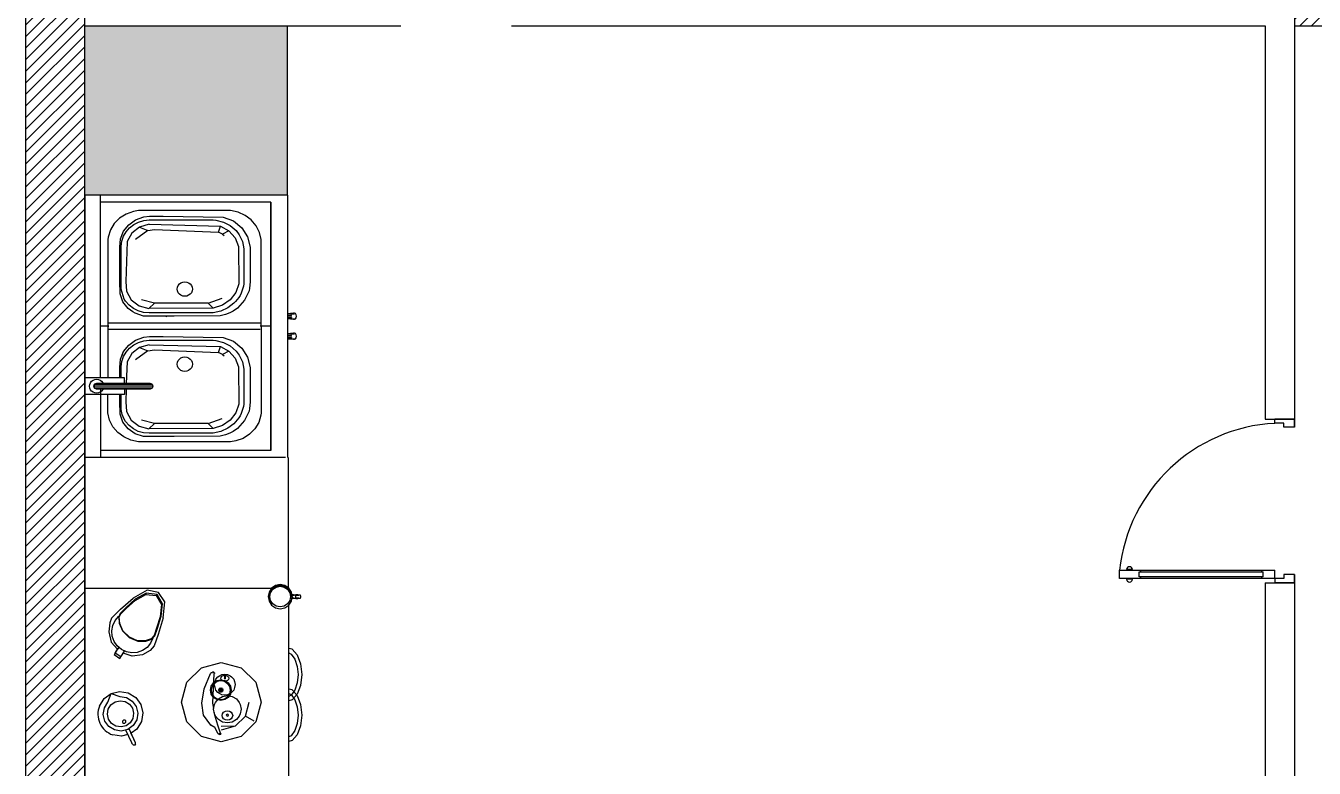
# Model space of a CAD drawing. Header units: inches. Extents: x 81 to 1628, y 1 to 1081.
# Drawn here: x 81.2 to 277.7, y 554.1 to 667.4 of the extents above; entities that cross this region are included whole.
import ezdxf

# ---------------------------------------------------------------- set-up
doc = ezdxf.new("R2010")
doc.units = ezdxf.units.IN
doc.header["$MEASUREMENT"] = 0
for name, color, linetype in [('Furniture', 3, 'Continuous'), ('Hatches', 140, 'Continuous'), ('Main', 140, 'Continuous')]:
    doc.layers.add(name, color=color, linetype=linetype)
pattern_1 = [(45, (0, 121.4567), (-0.8838835, 0.8838835), [])]

# ---------------------------------------------------------------- blocks, each defined once
blk = doc.blocks.new('A$C2F7241D3')
for p, q in [((22.3, 988.6), (22.3, 1024.7)), ((26.4, 1067.1), (76.4, 1067.1)), ((26.4, 120), (26.4, 1067.1)), ((76.4, 1067.1), (76.4, 120)), ((80.5, 988.6), (80.5, 1024.7)), ((36.4, 947.6), (66.4, 947.6)), ((36.4, 192.5), (36.4, 947.6)), ((66.4, 947.6), (66.4, 192.5)), ((26.4, 937.1), (36.4, 937.1)), ((66.4, 937.1), (76.4, 937.1)), ((26.4, 200), (36.4, 200)), ((36.4, 192.5), (66.4, 192.5)), ((66.4, 200), (76.4, 200)), ((26.4, 120), (0, 120)), ((0, 0), (0, 120)), ((26.4, 120), (76.4, 120)), ((26.4, 65.2), (26.4, 120)), ((973.6, 65.2), (973.6, 120)), ((973.6, 120), (1000, 120)), ((1000, 0), (1000, 120)), ((0, 0), (50, 0)), ((50, 65.2), (26.4, 65.2)), ((50, 0), (50, 65.2)), ((950, 65.2), (973.6, 65.2)), ((950, 0), (950, 65.2)), ((950, 0), (1000, 0))]:
    blk.add_line(p, q)
for centre, radius, start, end in [((22.3, 1006.7), 18.1, 90, 270), ((-28.7, 69.1), 1003.5, 2.9057, 83.98835), ((80.5, 1006.7), 18.1, 270, 90)]:
    blk.add_arc(centre, radius, start, end)
blk = doc.blocks.new('1151')
at = {"color": 0}
for p, q in [((1606.4, 173.1), (-1589.7, 173.1)), ((406.4, -396.1), (406.4, 173.1)), ((806.4, -438.9), (806.4, 173.1)), ((997.8, 51.6), (997.8, 173.1)), ((1012.8, 155.7), (1017.9, 157.8)), ((1017.9, 157.8), (1023.4, 158.6)), ((1023.4, 158.6), (1029, 157.8)), ((1029, 157.8), (1034.1, 155.7)), ((1049.1, 51.6), (1049.1, 173.1)), ((1606.4, -445.3), (1606.4, 173.1)), ((47.5, 128.3), (70.2, 114.3)), ((1015.7, 125.5), (806.4, 125.5)), ((827.3, -394.2), (827.3, 125.5)), ((1002.1, 137.2), (1002.8, 142.7)), ((1002.8, 131.6), (1002.1, 137.2)), ((1002.8, 142.7), (1004.9, 147.9)), ((1004.9, 126.5), (1002.8, 131.6)), ((1004.9, 147.9), (1008.3, 152.3)), ((1008.3, 122), (1004.9, 126.5)), ((1008.3, 152.3), (1012.8, 155.7)), ((1014.9, 117), (1008.3, 122)), ((1014.9, 137.2), (1017.4, 143.2)), ((1014.9, 77.8), (1014.9, 137.1)), ((1017.4, 143.2), (1016.3, 140.7)), ((1017.4, 143.2), (1023.4, 145.7)), ((1017.4, 94.6), (1017.4, 143.2)), ((1023.4, 145.7), (1020.3, 144.4)), ((1023.4, 145.7), (1029.5, 143.2)), ((1023.4, 95.7), (1023.4, 145.7)), ((1029.5, 143.2), (1026.5, 144.4)), ((1029.5, 143.2), (1029.5, 120.3)), ((1032, 137.2), (1029.5, 143.2)), ((1029.5, 120.3), (1029.5, 108.3)), ((1032, 137.2), (1030.7, 140.3)), ((1032, 115.8), (1032, 137.2)), ((1034.1, 118.6), (1032, 117.7)), ((1034.1, 155.7), (1038.6, 152.3)), ((1038.6, 122), (1034.1, 118.6)), ((1038.6, 152.3), (1042, 147.9)), ((1042, 126.5), (1038.6, 122)), ((1042, 147.9), (1044.1, 142.7)), ((1044.1, 131.6), (1042, 126.5)), ((1044.1, 142.7), (1044.8, 137.2)), ((1044.8, 137.2), (1044.1, 131.6)), ((1049.1, 125.5), (1606.4, 125.5)), ((1206.4, 102.8), (1206.4, 125.5)), ((1585.3, -394.2), (1585.3, 125.5)), ((-44.6, 61.5), (-40.4, 87.9)), ((-28.9, 62.1), (-25.6, 82.4)), ((-25.6, 82.4), (-14.9, 99.9)), ((-14.9, 99.9), (1.7, 111.9)), ((-13.9, 78), (-5.7, 91.4)), ((-5.7, 91.4), (7, 100.5)), ((1.7, 111.9), (21.7, 116.7)), ((7, 100.5), (22.2, 104.2)), ((21.7, 116.7), (42, 113.5)), ((22.2, 104.2), (37.6, 101.7)), ((37.6, 101.7), (51, 93.6)), ((42, 113.5), (59.5, 102.8)), ((51, 93.6), (60.1, 80.9)), ((59.5, 102.8), (85.9, 92.7)), ((60.1, 80.9), (63.8, 65.7)), ((70.2, 114.3), (85.9, 92.7)), ((85.9, 92.7), (76.3, 66.2)), ((85.9, 92.7), (92.1, 66.8)), ((204.4, 83.8), (193, 66.2)), ((197.4, 63.3), (208.9, 81)), ((208.9, 81), (204.4, 83.8)), ((208.9, 81), (213.3, 78.1)), ((210.5, 79.9), (208.9, 81)), ((208.9, 81), (226.5, 69.5)), ((242, 92.3), (220.9, 73.2)), ((230.8, 74.1), (244.6, 83.6)), ((273.9, 99.9), (242, 92.3)), ((244.6, 83.6), (260.4, 89.2)), ((260.4, 89.2), (277.1, 90.6)), ((300.9, 97), (273.9, 99.9)), ((277.1, 90.6), (293.6, 87.5)), ((293.6, 87.5), (308.7, 80.3)), ((315.4, 91.7), (300.9, 97)), ((308.7, 80.3), (321.5, 69.5)), ((315.4, 91.7), (342.9, 64.7)), ((882.4, 72.6), (900, 87.4)), ((900, 87.4), (920.3, 97.7)), ((920.3, 97.7), (942.2, 102.8)), ((942.2, 102.8), (997.8, 102.8)), ((1017.4, 79.5), (1017.4, 94.6)), ((1017.4, 63.5), (1017.4, 79.5)), ((1023.4, 80.2), (1023.4, 95.7)), ((1023.4, 63.8), (1023.4, 80.2)), ((1029.5, 108.3), (1029.5, 94.6)), ((1029.5, 94.6), (1029.5, 79.5)), ((1029.5, 79.5), (1029.5, 63.5)), ((1032, 104.7), (1032, 115.8)), ((1032, 91.9), (1032, 104.7)), ((1032, 77.8), (1032, 91.9)), ((1193.3, 102.8), (1049.1, 102.8)), ((1206.9, 102.8), (1193.3, 102.8)), ((1196.5, -361.5), (1196.5, 99.4)), ((1206.4, 102.8), (1206.4, 99.4)), ((1471.1, 102.8), (1206.4, 102.8)), ((1206.9, 99.4), (1206.9, 102.8)), ((1216.3, -361.5), (1216.3, 99.4)), ((1478.6, 101.8), (1471.1, 102.8)), ((1500.3, 95.2), (1478.6, 101.8)), ((1519.9, 83.5), (1500.3, 95.2)), ((1536.5, 67.3), (1519.9, 83.5)), ((-64.4, 30.1), (-25.9, 47.8)), ((-39.8, 41.4), (-44.6, 61.5)), ((-24.1, 42.2), (-28.9, 62.1)), ((-12, 25.5), (-24.1, 42.2)), ((-16.3, 62.6), (-13.9, 78)), ((-12.7, 47.4), (-16.3, 62.6)), ((-3.5, 34.7), (-12.7, 47.4)), ((-2.4, 57.9), (-5.1, 55)), ((-5.1, 55), (-5, 51)), ((-5, 51), (-2, 48.2)), ((1.6, 58.1), (-2.4, 57.9)), ((-2, 48.2), (2, 48.4)), ((4.6, 55.4), (1.6, 58.1)), ((2, 48.4), (4.8, 51.3)), ((4.8, 51.3), (4.6, 55.4)), ((61.3, 50.3), (53.1, 36.9)), ((63.8, 65.7), (61.3, 50.3)), ((73.1, 45.9), (62.3, 28.4)), ((76.3, 66.2), (73.1, 45.9)), ((87.9, 40.4), (73.9, 17.7)), ((92.1, 66.8), (87.9, 40.4)), ((193, 66.2), (197.4, 63.3)), ((197.4, 63.3), (215.1, 51.9)), ((199.4, 28.7), (209.1, 55.8)), ((209.7, 29.7), (212.7, 46.2)), ((212.7, 46.2), (219.9, 61.3)), ((213.3, 78.1), (226.5, 69.5)), ((215.1, 51.9), (216.3, 53.8)), ((219.9, 61.3), (230.8, 74.1)), ((226.5, 69.5), (221.7, 72.7)), ((226.5, 69.5), (225.3, 67.7)), ((276.9, 58.4), (256.3, 37.8)), ((257.3, 37.3), (277.3, 57.2)), ((300.2, 68.2), (276.9, 58.4)), ((277.3, 57.2), (299.7, 66.7)), ((299.7, 66.7), (318.7, 68)), ((319.9, 69.6), (300.2, 68.2)), ((318.7, 68), (328.4, 63.5)), ((330, 65), (319.9, 69.6)), ((321.5, 69.5), (322.1, 68.6)), ((328.4, 63.5), (344.8, 47)), ((347.1, 47.8), (330, 65)), ((342.9, 64.7), (376.8, 25.6)), ((344.8, 47), (370, 19.7)), ((373.1, 19.5), (347.1, 47.8)), ((858.8, 32.5), (868.5, 54)), ((868.5, 54), (882.4, 72.6)), ((882.9, 27.1), (893.6, 40.9)), ((893.6, 40.9), (914, 56.9)), ((903.2, 38), (915.5, 48.7)), ((914, 56.9), (937.9, 65.6)), ((915.5, 48.7), (922.4, 53)), ((945.9, 45.8), (919.9, 31.3)), ((922.4, 53), (937.2, 59.3)), ((937.2, 59.3), (952.8, 62.3)), ((937.9, 65.6), (976.7, 66.4)), ((975.9, 48.3), (945.9, 45.8)), ((952.8, 62.3), (968.7, 62)), ((968.7, 62), (997.8, 62)), ((1014.9, 47.1), (975.9, 48.3)), ((976.7, 66.4), (997.8, 66.4)), ((998.7, 51.6), (997.8, 51.6)), ((1014.9, 51.6), (998.7, 51.6)), ((1014.8, 33.1), (1014.9, 47.9)), ((1014.9, 63), (1014.9, 77.8)), ((1014.9, 47.9), (1014.9, 63)), ((1017.4, 47.4), (1017.4, 63.5)), ((1017.4, 31.4), (1017.4, 47.4)), ((1023.4, 47.1), (1023.4, 63.8)), ((1023.4, 30.7), (1023.4, 47.1)), ((1029.5, 63.5), (1029.5, 47.3)), ((1029.5, 47.3), (1029.5, 31.4)), ((1032, 63), (1032, 77.8)), ((1032, 47.9), (1032, 63)), ((1032, 51.6), (1036.3, 51.6)), ((1032, 33.1), (1032, 47.9)), ((1097.6, 44.4), (1032, 46.5)), ((1036.3, 51.6), (1041.6, 51.6)), ((1041.6, 51.6), (1045.7, 51.6)), ((1045.7, 51.6), (1048.2, 51.6)), ((1048.2, 51.6), (1049.1, 51.6)), ((1049.1, 66.4), (1081, 66.4)), ((1049.1, 62.1), (1083.4, 62.1)), ((1081, 66.4), (1105.8, 64.3)), ((1083.4, 62.1), (1098.9, 60)), ((1122.9, 29.7), (1097.6, 44.4)), ((1098.9, 60), (1113.7, 54.9)), ((1105.8, 64.3), (1129.1, 55)), ((1113.7, 54.9), (1127.4, 46.9)), ((1117.5, 59.6), (1121.7, 58.6)), ((1119, 59.2), (1117.5, 59.6)), ((1121.7, 58.6), (1119, 59.2)), ((1123, 58.2), (1121.7, 58.6)), ((1127.9, 56.4), (1123, 58.2)), ((1127.4, 46.9), (1139.5, 36.3)), ((1129.2, 56), (1127.9, 56.4)), ((1129.1, 55), (1148.9, 39.1)), ((1129.2, 56), (1129.7, 54.5)), ((1130.3, 54), (1129.2, 56)), ((1250.2, 27.1), (1260.9, 40.9)), ((1260.9, 40.9), (1281.3, 56.9)), ((1270.5, 38), (1282.8, 48.7)), ((1281.3, 56.9), (1305.2, 65.6)), ((1282.8, 48.7), (1289.6, 53)), ((1313.2, 45.8), (1287.2, 31.3)), ((1289.6, 53), (1320.1, 62.3)), ((1305.2, 65.6), (1344, 66.4)), ((1343.2, 48.3), (1313.2, 45.8)), ((1320.1, 62.3), (1336, 62)), ((1336, 62), (1450.7, 62.1)), ((1464.9, 44.4), (1343.2, 48.3)), ((1344, 66.4), (1448.3, 66.4)), ((1448.3, 66.4), (1473.1, 64.3)), ((1450.7, 62.1), (1466.1, 60)), ((1490.2, 29.7), (1464.9, 44.4)), ((1466.1, 60), (1481, 54.9)), ((1473.1, 64.3), (1496.3, 55)), ((1481, 54.9), (1494.7, 46.9)), ((1494.7, 46.9), (1506.7, 36.3)), ((1496.3, 55), (1516.2, 39.1)), ((1549, 47.4), (1536.5, 67.3)), ((1556.9, 25), (1549, 47.4)), ((-72, 24.9), (-69.2, 27.9)), ((-71.8, 20.9), (-72, 24.9)), ((-68.9, 18.1), (-71.8, 20.9)), ((-69.2, 27.9), (-64.4, 30.1)), ((-68.9, 18.1), (-64.8, 18.3)), ((-67.7, 28.6), (-60, 32.1)), ((-64.8, 18.3), (-21.7, 38.1)), ((-64.8, 18.3), (-64.2, 18.6)), ((-64.2, 18.6), (-62.6, 19.3)), ((-57.7, 33.2), (-48.4, 37.4)), ((-56.2, 22.3), (-33.9, 32.5)), ((-22.7, 14), (-35.6, 31.7)), ((0, 0), (-22.7, 14)), ((5.5, 14.8), (-12, 25.5)), ((9.8, 26.6), (-3.5, 34.7)), ((26.4, -4.2), (0, 0)), ((25.8, 11.6), (5.5, 14.8)), ((25.3, 24.1), (9.8, 26.6)), ((40.5, 27.7), (25.3, 24.1)), ((45.7, 16.4), (25.8, 11.6)), ((52.3, 2), (26.4, -4.2)), ((53.1, 36.9), (40.5, 27.7)), ((62.3, 28.4), (45.7, 16.4)), ((73.9, 17.7), (52.3, 2)), ((203.9, -2.8), (199.4, 28.7)), ((211, 13), (209.7, 29.7)), ((216.6, -2.8), (211, 13)), ((245.5, 11.4), (245.2, -12.6)), ((256.3, 37.8), (245.5, 11.4)), ((246.7, -11.2), (246.9, 11.9)), ((246.9, 11.9), (257.3, 37.3)), ((370, 19.7), (388.3, -12.9)), ((392.2, -14.3), (373.1, 19.5)), ((400.9, -17), (376.8, 25.6)), ((854, 9.2), (858.8, 32.5)), ((854, -271.4), (854, 9.2)), ((870.3, -6.1), (878.6, 19.3)), ((878.6, 19.3), (882.9, 27.1)), ((881.3, -6.2), (885.7, 10)), ((885.7, 10), (893.1, 25)), ((893.1, 25), (903.2, 38)), ((901.4, 7.2), (893.2, -22.6)), ((919.9, 31.3), (901.4, 7.2)), ((909.2, -39.8), (920.1, 0.3)), ((1014.8, 6.2), (1014.8, 33.1)), ((1014.8, -4.9), (1014.8, 6.2)), ((1017.3, 16.3), (1017.4, 31.4)), ((1017.3, -9.4), (1017.3, 16.3)), ((1023.4, 15.2), (1023.4, 30.7)), ((1023.4, -11.3), (1023.4, 15.2)), ((1029.5, 31.4), (1029.4, 16.3)), ((1029.4, 16.3), (1029.4, -9.4)), ((1032, 19), (1032, 33.1)), ((1032, -4.9), (1032, 19)), ((1131.2, -19.5), (1104.3, 18.5)), ((1141.3, 6.1), (1122.9, 29.7)), ((1141.3, 6.1), (1131.2, -19.5)), ((1139.5, 36.3), (1149.4, 23.6)), ((1150.2, -22.9), (1141.3, 6.1)), ((1148.9, 39.1), (1163.9, 18)), ((1149.4, 23.6), (1157, 9)), ((1157, 9), (1161.8, -6.7)), ((1163.9, 18), (1172.7, -6.6)), ((1237.6, -6.1), (1245.9, 19.3)), ((1245.9, 19.3), (1250.2, 27.1)), ((1248.6, -6.2), (1253, 10)), ((1253, 10), (1260.4, 25)), ((1260.4, 25), (1270.5, 38)), ((1268.6, 7.2), (1260.5, -22.6)), ((1287.2, 31.3), (1268.6, 7.2)), ((1276.5, -39.8), (1287.4, 0.3)), ((1498.5, -19.5), (1471.5, 18.5)), ((1508.6, 6.1), (1490.2, 29.7)), ((1508.6, 6.1), (1498.5, -19.5)), ((1506.7, 36.3), (1516.7, 23.6)), ((1517.5, -22.9), (1508.6, 6.1)), ((1516.2, 39.1), (1531.2, 18)), ((1516.7, 23.6), (1524.2, 9)), ((1524.2, 9), (1529.1, -6.7)), ((1531.2, 18), (1540, -6.6)), ((1559.3, 9.2), (1556.9, 25)), ((1559.3, -271.4), (1559.3, 9.2)), ((217.3, -26.1), (203.9, -2.8)), ((226.2, -16.6), (216.6, -2.8)), ((231, -38.7), (217.3, -26.1)), ((238.9, -27.5), (226.2, -16.6)), ((266, -50.9), (231, -38.7)), ((254.1, -34.7), (238.9, -27.5)), ((245.2, -12.6), (251.8, -31)), ((253, -28.9), (246.7, -11.2)), ((251.8, -31), (261.7, -40.6)), ((262.6, -38.2), (253, -28.9)), ((256, -35), (254.1, -34.7)), ((284.8, -45.6), (262.6, -38.2)), ((388.3, -12.9), (384.6, -45)), ((388.2, -47.6), (392.2, -14.3)), ((392.2, -14.3), (388.3, -12.9)), ((394.3, -51.9), (400.9, -17)), ((869.6, -99.1), (870.3, -6.1)), ((880, -23), (881.3, -6.2)), ((880.6, -143.8), (880, -23)), ((894.5, -218.8), (893.2, -22.6)), ((893.2, -22.6), (909.2, -39.8)), ((1014.8, -26.3), (1014.8, -4.9)), ((1017.3, -32.3), (1014.8, -26.3)), ((1017.3, -19.2), (1017.3, -9.4)), ((1017.3, -32.3), (1017.3, -19.2)), ((1023.4, -34.8), (1017.3, -32.3)), ((1023.4, -21.3), (1023.4, -11.3)), ((1023.4, -34.8), (1023.4, -21.3)), ((1029.4, -32.3), (1023.4, -34.8)), ((1029.4, -9.4), (1029.4, -19.2)), ((1029.4, -19.2), (1029.4, -32.3)), ((1029.4, -32.3), (1031.9, -26.3)), ((1031.9, -14), (1032, -4.9)), ((1031.9, -26.3), (1031.9, -14)), ((1131.2, -19.5), (1134.6, -39.9)), ((1150.2, -22.9), (1144.7, -240.4)), ((1161.8, -6.7), (1163.8, -23.1)), ((1163.8, -23.1), (1163.7, -218.4)), ((1172.7, -6.6), (1174.8, -24)), ((1174.8, -24), (1174.7, -32.9)), ((1174.7, -32.9), (1174.7, -66)), ((1236.9, -99.1), (1237.6, -6.1)), ((1247.3, -23), (1248.6, -6.2)), ((1247.8, -143.8), (1247.3, -23)), ((1261.8, -218.8), (1260.5, -22.6)), ((1260.5, -22.6), (1276.5, -39.8)), ((1498.5, -19.5), (1501.9, -39.9)), ((1517.5, -22.9), (1512, -240.4)), ((1529.1, -6.7), (1531.1, -23.1)), ((1531.1, -23.1), (1530.9, -218.4)), ((1540, -6.6), (1542.1, -24)), ((1542.1, -24), (1541.9, -32.9)), ((1541.9, -32.9), (1541.9, -66)), ((261.7, -40.6), (284.8, -48.3)), ((316.3, -65.8), (266, -50.9)), ((320, -56.8), (284.8, -45.6)), ((284.8, -48.3), (321.3, -59.9)), ((316.3, -65.8), (365.9, -71.2)), ((357, -60.4), (320, -56.8)), ((321.3, -59.9), (359.6, -63.6)), ((384.6, -45), (357, -60.4)), ((359.6, -63.6), (357, -60.4)), ((359.6, -63.6), (388.2, -47.6)), ((365.9, -71.2), (394.3, -51.9)), ((388.2, -47.6), (384.6, -45)), ((909.7, -46.8), (909.2, -39.8)), ((909.7, -202.9), (909.7, -46.8)), ((1134.6, -39.9), (1126.5, -235.1)), ((1174.7, -66), (1172.5, -248.4)), ((1237.1, -74.4), (1236, -76.7)), ((1276.9, -46.8), (1276.5, -39.8)), ((1276.9, -202.9), (1276.9, -46.8)), ((1501.9, -39.9), (1493.8, -235.1)), ((1541.9, -66), (1539.8, -248.4)), ((870.7, -239.8), (869.6, -99.1)), ((1071.6, -120.1), (1075.1, -115.3)), ((1075.1, -115.3), (1079.6, -111.6)), ((1079.6, -111.6), (1085, -109.2)), ((1085, -109.2), (1090.7, -108.4)), ((1090.7, -108.4), (1096.4, -109.2)), ((1096.4, -109.2), (1101.7, -111.6)), ((1101.7, -111.6), (1106.3, -115.3)), ((1106.3, -115.3), (1109.8, -120.1)), ((1238, -239.8), (1236.9, -99.1)), ((1300.9, -120.1), (1304.4, -115.3)), ((1304.4, -115.3), (1308.9, -111.6)), ((1308.9, -111.6), (1314.3, -109.2)), ((1314.3, -109.2), (1320, -108.4)), ((1320, -108.4), (1325.7, -109.2)), ((1325.7, -109.2), (1331, -111.6)), ((1331, -111.6), (1335.6, -115.3)), ((1335.6, -115.3), (1339.1, -120.1)), ((-45.2, -182.8), (-0.9, -138.5)), ((-45.1, -182.8), (-0.9, -138.5)), ((-0.9, -138.5), (59.6, -122.3)), ((-0.9, -138.5), (59.6, -122.3)), ((59.6, -122.3), (120.1, -138.5)), ((59.6, -122.3), (120.1, -138.5)), ((120.1, -138.5), (164.4, -182.8)), ((120.1, -138.5), (164.4, -182.8)), ((880.6, -218.4), (880.6, -143.8)), ((1068.6, -131.9), (1069.4, -125.8)), ((1069.4, -137.9), (1068.6, -131.9)), ((1069.4, -125.8), (1071.6, -120.1)), ((1071.6, -143.6), (1069.4, -137.9)), ((1075.1, -148.4), (1071.6, -143.6)), ((1079.6, -152.1), (1075.1, -148.4)), ((1085, -154.5), (1079.6, -152.1)), ((1090.7, -155.3), (1085, -154.5)), ((1096.4, -154.5), (1090.7, -155.3)), ((1101.7, -152.1), (1096.4, -154.5)), ((1106.3, -148.4), (1101.7, -152.1)), ((1109.8, -143.6), (1106.3, -148.4)), ((1109.8, -120.1), (1112, -125.8)), ((1112, -137.9), (1109.8, -143.6)), ((1112, -125.8), (1112.8, -131.9)), ((1112.8, -131.9), (1112, -137.9)), ((1247.8, -218.4), (1247.8, -143.8)), ((1297.9, -131.9), (1298.7, -125.8)), ((1298.7, -137.9), (1297.9, -131.9)), ((1298.7, -125.8), (1300.9, -120.1)), ((1300.9, -143.6), (1298.7, -137.9)), ((1304.4, -148.4), (1300.9, -143.6)), ((1308.9, -152.1), (1304.4, -148.4)), ((1314.3, -154.5), (1308.9, -152.1)), ((1320, -155.3), (1314.3, -154.5)), ((1325.7, -154.5), (1320, -155.3)), ((1331, -152.1), (1325.7, -154.5)), ((1335.6, -148.4), (1331, -152.1)), ((1339.1, -143.6), (1335.6, -148.4)), ((1339.1, -120.1), (1341.3, -125.8)), ((1341.3, -137.9), (1339.1, -143.6)), ((1341.3, -125.8), (1342.1, -131.9)), ((1342.1, -131.9), (1341.3, -137.9)), ((-61.4, -243.3), (-45.1, -182.8)), ((-61.4, -243.3), (-45.2, -182.8)), ((-10.5, -211.3), (19.9, -189.3)), ((19.9, -189.3), (55.7, -184.1)), ((55.7, -184.1), (100, -191.2)), ((100, -191.2), (146.9, -210.7)), ((164.4, -182.8), (180.6, -243.3)), ((164.4, -182.8), (180.7, -243.3)), ((-38.4, -236.8), (-38, -235.5)), ((-38, -235.5), (-37.1, -233.5)), ((-37.1, -233.7), (-37.4, -235)), ((-37.2, -233.9), (-37.1, -233.7)), ((-35.1, -232.5), (-37.1, -233.5)), ((-37.1, -233.7), (-35.1, -232.5)), ((-37.1, -233.5), (-36.9, -233.6)), ((-37.1, -233.5), (-37.1, -233.7)), ((-37.1, -233.7), (-37.1, -234.7)), ((-35.1, -232.5), (-35.4, -232.8)), ((-35.4, -232.8), (-35.4, -233.2)), ((-35.1, -233.1), (-35.4, -232.8)), ((-35.1, -232.5), (-18.2, -223.2)), ((-35.1, -240.8), (-10.5, -232.4)), ((-35.1, -233.1), (-35.1, -232.5)), ((-18.2, -223.2), (-10.5, -211.3)), ((-17.8, -224.2), (-18.2, -223.2)), ((-10.5, -211.3), (-10.5, -214.4)), ((-10.5, -232.4), (19.9, -223.2)), ((-1.5, -246.9), (5.9, -234.3)), ((5.9, -234.3), (16.8, -225.9)), ((16.8, -225.9), (23.7, -222.9)), ((19.9, -223.2), (27.6, -222)), ((23.7, -222.9), (37.7, -219.7)), ((37.7, -219.7), (51.8, -222.9)), ((39.7, -220.2), (55.7, -217.7)), ((51.8, -222.9), (58.6, -225.9)), ((55.7, -217.7), (146.9, -221.7)), ((58.6, -225.9), (69.6, -234.3)), ((64.6, -241.7), (67, -229.6)), ((67, -229.6), (73.8, -219.4)), ((69.4, -230.6), (67.2, -241.7)), ((75.7, -221.2), (69.4, -230.6)), ((69.6, -234.3), (76.9, -246.9)), ((73.8, -219.4), (84.1, -212.5)), ((75.7, -221.2), (85.1, -215)), ((84.1, -212.5), (96.2, -210.1)), ((96.2, -212.7), (85.1, -215)), ((85.9, -237.7), (89, -232.8)), ((89, -232.8), (96.3, -226.3)), ((93.4, -235), (96.2, -241.7)), ((96.2, -210.1), (108.3, -212.5)), ((96.2, -212.7), (107.3, -215)), ((96.2, -241.7), (96.2, -234.4)), ((96.2, -241.7), (99, -235)), ((96.3, -226.3), (103.6, -224.1)), ((103.6, -224.1), (112.9, -221.6)), ((107.3, -215), (116.7, -221.2)), ((108.3, -212.5), (118.6, -219.4)), ((112.9, -221.6), (122.2, -224.1)), ((116.7, -221.2), (123, -230.6)), ((118.6, -219.4), (125.4, -229.6)), ((122.2, -224.1), (129.5, -226.3)), ((123, -230.6), (125.2, -241.7)), ((125.4, -229.6), (127.8, -241.7)), ((129.5, -226.3), (136.8, -232.8)), ((136.8, -232.8), (139.9, -237.7)), ((146.9, -210.5), (146.9, -211)), ((148.6, -211.2), (146.9, -210.5)), ((146.9, -222), (148.8, -222.1)), ((146.9, -222), (146.9, -222)), ((146.9, -222.1), (146.9, -222)), ((148.8, -222.1), (146.9, -222.1)), ((148.7, -211.4), (148.6, -211.2)), ((148.8, -211.5), (148.7, -211.4)), ((148.7, -211.6), (148.8, -211.5)), ((148.8, -211.5), (149, -212)), ((148.8, -222.1), (149.1, -221.8)), ((149.5, -213), (149, -211.9)), ((149.1, -221.8), (149.4, -221.8)), ((149.7, -220.8), (149.4, -221.8)), ((149.4, -221.8), (149.9, -221.3)), ((149.5, -213), (149.7, -213.7)), ((149.7, -213.7), (149.9, -214.2)), ((149.9, -214.2), (150, -215)), ((149.9, -215.3), (150, -215.9)), ((149.9, -221.3), (149.9, -220.6)), ((149.9, -221.3), (150, -221.1)), ((150.3, -216.3), (150, -215)), ((150.1, -221), (150, -221.1)), ((150, -221.1), (150.1, -221)), ((150.3, -220.5), (150.1, -221)), ((150.5, -219.8), (150.3, -216.3)), ((150.5, -219.8), (150.3, -217.9)), ((150.3, -218.4), (150.5, -219.8)), ((150.5, -219.8), (150.3, -219.5)), ((150.5, -219.8), (150.3, -219.9)), ((150.3, -220.4), (150.5, -219.8)), ((150.5, -219.8), (150.3, -220.5)), ((150.3, -220.2), (150.5, -219.8)), ((885.5, -241.6), (880.6, -218.4)), ((894.5, -218.8), (909.7, -202.9)), ((903.5, -246.5), (894.5, -218.8)), ((909.7, -202.9), (925.3, -245.6)), ((1123.5, -241), (1126.5, -235.1)), ((1126.5, -235.1), (1144.7, -240.4)), ((1162.9, -226.4), (1157.2, -249.6)), ((1163.7, -218.4), (1162.9, -226.4)), ((1252.7, -241.6), (1247.8, -218.4)), ((1261.8, -218.8), (1276.9, -202.9)), ((1270.8, -246.5), (1261.8, -218.8)), ((1276.9, -202.9), (1292.6, -245.6)), ((1490.7, -241), (1493.8, -235.1)), ((1493.8, -235.1), (1512, -240.4)), ((1530.2, -226.4), (1524.4, -249.6)), ((1530.9, -218.4), (1530.2, -226.4)), ((-45.1, -303.8), (-61.4, -243.3)), ((-45.2, -303.8), (-61.4, -243.3)), ((-38.7, -237.4), (-39, -238.7)), ((-39, -238.7), (-38.7, -237.5)), ((-39, -238.7), (-38.7, -237.7)), ((-39, -238.7), (-38.7, -237.9)), ((-38.7, -238.3), (-39, -238.7)), ((-39, -238.7), (-38.7, -238.7)), ((-39, -238.7), (-38.7, -239.5)), ((-38.7, -239.1), (-39, -238.7)), ((-39, -238.7), (-38.7, -240.3)), ((-38.7, -240.5), (-39, -238.7)), ((-39, -238.7), (-38.7, -240.7)), ((-38.7, -240.7), (-39, -238.7)), ((-38.7, -237.5), (-38.4, -236.7)), ((-38.4, -236.8), (-38.7, -237.4)), ((-38.3, -241.2), (-38.7, -240.7)), ((-38.3, -237.2), (-38, -236.4)), ((-38.3, -240.9), (-38, -240.6)), ((-38, -241.1), (-38.3, -240.9)), ((-38, -241.5), (-38.3, -241.2)), ((-38, -240.6), (-37.1, -240.5)), ((-38, -240.6), (-38, -241.1)), ((-37.1, -241.1), (-38, -240.6)), ((-38, -241.1), (-38, -241.5)), ((-37.1, -241.1), (-38, -241.1)), ((-38, -241.5), (-36.7, -241.5)), ((-37.1, -241.7), (-38, -241.5)), ((-37.7, -236.4), (-37.7, -236.2)), ((-37.7, -237.3), (-37.7, -236.4)), ((-37.3, -240.6), (-37.1, -241.1)), ((-37.1, -241.1), (-35.4, -240.5)), ((-37.1, -240.5), (-37.1, -240.7)), ((-36.7, -241.5), (-37.1, -241.1)), ((-37.1, -241.7), (-36.1, -241.4)), ((-37.1, -241.5), (-37.1, -241.7)), ((-36.7, -241.5), (-35.1, -240.8)), ((-35.1, -240.8), (-36.1, -241.4)), ((-36.1, -241.4), (-36, -241.2)), ((-36.1, -241.4), (-36.1, -241.2)), ((-35.4, -240.9), (-35.1, -240.3)), ((-35.4, -240.5), (-35.4, -240.9)), ((-35.4, -240.9), (-35.1, -240.7)), ((-35.1, -239.6), (-35.1, -240.3)), ((-35.1, -240.3), (-35.1, -240.7)), ((-35.1, -240.7), (-35.1, -240.8)), ((-33.6, -240.3), (-33.6, -239)), ((-14.3, -286), (-25.8, -243.3)), ((-14.3, -286), (-15.4, -243.3)), ((-4.1, -261.8), (-1.5, -246.9)), ((-1.5, -276.7), (-4.1, -261.8)), ((4.6, -261.8), (5.6, -255.6)), ((5.6, -268), (4.6, -261.8)), ((5.6, -255.6), (8.7, -250.4)), ((8.7, -273.2), (5.6, -268)), ((8.7, -250.4), (13.2, -246.9)), ((13.2, -276.7), (8.7, -273.2)), ((13.2, -246.9), (18.6, -245.7)), ((17.7, -259.6), (16.9, -261.8)), ((16.9, -261.8), (17.7, -264)), ((19.6, -258.7), (17.7, -259.6)), ((17.7, -264), (19.6, -265)), ((18.6, -245.7), (24, -246.9)), ((19.6, -258.7), (20.2, -258.7)), ((21.5, -259.6), (19.6, -258.7)), ((19.6, -265), (21.5, -264)), ((19.6, -265), (20.2, -265)), ((21.5, -259.6), (22.2, -259.6)), ((22.3, -261.8), (21.5, -259.6)), ((21.5, -264), (22.3, -261.8)), ((21.5, -264), (22.2, -264)), ((22.3, -261.8), (23, -261.8)), ((24, -246.9), (28.5, -250.4)), ((28.5, -273.2), (24, -276.7)), ((28.5, -250.4), (31.5, -255.6)), ((31.5, -268), (28.5, -273.2)), ((31.5, -255.6), (32.6, -261.8)), ((32.6, -261.8), (31.5, -268)), ((67, -253.8), (64.6, -241.7)), ((73.8, -264.1), (67, -253.8)), ((67.2, -241.7), (69.4, -252.8)), ((69.4, -252.8), (75.7, -262.3)), ((84.1, -271), (73.8, -264.1)), ((75.7, -262.3), (85.1, -268.5)), ((76.9, -246.9), (79.5, -261.8)), ((79.5, -261.8), (76.9, -276.7)), ((80.8, -253.8), (82.1, -245.1)), ((82.1, -262.5), (80.8, -253.8)), ((82.1, -245.1), (85.9, -237.7)), ((85.9, -269.8), (82.1, -262.5)), ((96.2, -273.4), (84.1, -271)), ((96.2, -270.7), (85.1, -268.5)), ((89, -274.8), (85.9, -269.8)), ((96.2, -241.7), (88.9, -241.7)), ((96.3, -281.2), (89, -274.8)), ((89.4, -239), (96.2, -241.7)), ((96.2, -241.7), (89.4, -244.5)), ((96.2, -241.7), (91, -236.6)), ((96.2, -241.7), (91, -246.9)), ((96.2, -241.7), (93.4, -248.5)), ((96.2, -241.7), (101.4, -236.6)), ((96.2, -241.7), (102.9, -239)), ((96.2, -241.7), (103.5, -241.7)), ((102.9, -244.5), (96.2, -241.7)), ((101.4, -246.9), (96.2, -241.7)), ((99, -248.5), (96.2, -241.7)), ((96.2, -249), (96.2, -241.7)), ((107.3, -268.5), (96.2, -270.7)), ((108.3, -271), (96.2, -273.4)), ((116.7, -262.3), (107.3, -268.5)), ((118.6, -264.1), (108.3, -271)), ((123, -252.8), (116.7, -262.3)), ((125.4, -253.8), (118.6, -264.1)), ((125.2, -241.7), (123, -252.8)), ((123.1, -253.8), (123.8, -249.1)), ((123.8, -258.5), (123.1, -253.8)), ((123.8, -249.1), (125.8, -245.1)), ((125.8, -262.5), (123.8, -258.5)), ((127.8, -241.7), (125.4, -253.8)), ((125.8, -245.1), (128.8, -242.4)), ((128.8, -265.1), (125.8, -262.5)), ((128.8, -242.4), (132.4, -241.5)), ((132.4, -266.1), (128.8, -265.1)), ((139.8, -253.8), (129.4, -253.8)), ((136.8, -274.8), (129.5, -281.2)), ((131.4, -253), (129.7, -252.7)), ((129.7, -254.9), (131.4, -254.6)), ((132, -252.6), (130.6, -252.2)), ((132, -254.9), (130.6, -255.3)), ((133.4, -253.1), (131.4, -253)), ((131.4, -254.6), (133.4, -254.4)), ((133.8, -252.9), (132, -252.6)), ((133.8, -254.7), (132, -254.9)), ((132.4, -241.5), (135.9, -242.4)), ((135.9, -265.1), (132.4, -266.1)), ((135.5, -253.1), (133.4, -253.1)), ((133.4, -254.4), (135.5, -254.4)), ((135.8, -252.9), (133.8, -252.9)), ((135.8, -254.7), (133.8, -254.7)), ((137.7, -253), (135.5, -253.1)), ((135.5, -254.4), (137.7, -254.6)), ((138, -252.6), (135.8, -252.9)), ((138, -254.9), (135.8, -254.7)), ((135.9, -242.4), (138.9, -245.1)), ((138.9, -262.5), (135.9, -265.1)), ((139.9, -269.8), (136.8, -274.8)), ((139.9, -252.6), (137.7, -253)), ((137.7, -254.6), (139.9, -254.9)), ((140.3, -252.2), (138, -252.6)), ((140.3, -255.4), (138, -254.9)), ((138.9, -245.1), (140.9, -249.1)), ((140.9, -258.5), (138.9, -262.5)), ((139.8, -253.8), (139.9, -252.6)), ((139.9, -254.9), (139.8, -253.8)), ((139.9, -237.7), (143.6, -245.1)), ((139.9, -252.6), (140.3, -252.2)), ((139.9, -254.9), (140.3, -255.4)), ((143.6, -262.5), (139.9, -269.8)), ((140.6, -252.6), (140.3, -252.2)), ((140.3, -255.4), (140.6, -254.9)), ((140.7, -253.8), (140.6, -252.6)), ((140.6, -254.9), (140.7, -253.8)), ((140.9, -249.1), (141.6, -253.8)), ((141.6, -253.8), (140.9, -258.5)), ((143.6, -245.1), (144.9, -253.8)), ((144.9, -253.8), (143.6, -262.5)), ((180.6, -243.3), (164.4, -303.8)), ((180.7, -243.3), (164.4, -303.8)), ((856.4, -287.2), (854, -271.4)), ((874.8, -256.1), (870.7, -239.8)), ((877.7, -263.9), (874.8, -256.1)), ((881.1, -271.5), (877.7, -263.9)), ((885.1, -278.9), (881.1, -271.5)), ((895.1, -263), (885.5, -241.6)), ((909.1, -281.6), (895.1, -263)), ((919.9, -270.1), (903.5, -246.5)), ((942.2, -287.5), (919.9, -270.1)), ((1130.2, -265.9), (1108.9, -285.1)), ((1120, -246.6), (1116.1, -251.9)), ((1120, -246.6), (1123.5, -241)), ((1130.2, -265.9), (1120, -246.6)), ((1144.7, -240.4), (1130.2, -265.9)), ((1146.2, -270.7), (1130.9, -288.4)), ((1157.2, -249.6), (1146.2, -270.7)), ((1172.5, -248.4), (1160.6, -280)), ((1242.1, -256.1), (1238, -239.8)), ((1244.9, -263.9), (1242.1, -256.1)), ((1248.4, -271.5), (1244.9, -263.9)), ((1252.3, -278.9), (1248.4, -271.5)), ((1262.4, -263), (1252.7, -241.6)), ((1276.4, -281.6), (1262.4, -263)), ((1287.2, -270.1), (1270.8, -246.5)), ((1309.5, -287.5), (1287.2, -270.1)), ((1497.5, -265.9), (1476.2, -285.1)), ((1487.2, -246.6), (1483.3, -251.9)), ((1487.2, -246.6), (1490.7, -241)), ((1497.5, -265.9), (1487.2, -246.6)), ((1512, -240.4), (1497.5, -265.9)), ((1513.5, -270.7), (1498.2, -288.4)), ((1524.4, -249.6), (1513.5, -270.7)), ((1539.8, -248.4), (1527.9, -280)), ((1554.5, -294.6), (1559.3, -271.4)), ((-0.9, -348.1), (-45.2, -303.8)), ((-0.9, -348.1), (-45.1, -303.8)), ((16.9, -317.3), (-14.3, -286)), ((5.9, -289.3), (-1.5, -276.7)), ((16.8, -297.7), (5.9, -289.3)), ((18.6, -277.9), (13.2, -276.7)), ((23.7, -300.7), (16.8, -297.7)), ((24, -276.7), (18.6, -277.9)), ((37.7, -303.9), (23.7, -300.7)), ((51.8, -300.7), (37.7, -303.9)), ((58.6, -297.7), (51.8, -300.7)), ((69.6, -289.3), (58.6, -297.7)), ((76.9, -276.7), (69.6, -289.3)), ((103.6, -283.5), (96.3, -281.2)), ((112.9, -285.9), (103.6, -283.5)), ((122.2, -283.5), (112.9, -285.9)), ((164.4, -303.8), (120.1, -348.1)), ((164.4, -303.8), (120.1, -348.1)), ((129.5, -281.2), (122.2, -283.5)), ((864.3, -309.5), (856.4, -287.2)), ((876.8, -329.4), (864.3, -309.5)), ((894.5, -292.5), (885.1, -278.9)), ((918.5, -314.3), (894.5, -292.5)), ((914.6, -287), (909.1, -281.6)), ((920.4, -291.9), (914.6, -287)), ((947.6, -327.7), (918.5, -314.3)), ((926.6, -296.4), (920.4, -291.9)), ((933.1, -300.3), (926.6, -296.4)), ((939.9, -303.8), (933.1, -300.3)), ((961.3, -310.7), (939.9, -303.8)), ((968.3, -297), (942.2, -287.5)), ((968.7, -311.8), (961.3, -310.7)), ((1083, -296.1), (968.3, -297)), ((1075.5, -311.8), (968.7, -311.8)), ((1097.9, -307.6), (1075.5, -311.8)), ((1108.9, -285.1), (1083, -296.1)), ((1118.6, -297.8), (1097.9, -307.6)), ((1139.8, -305.9), (1112.3, -323.4)), ((1130.9, -288.4), (1118.6, -297.8)), ((1160.6, -280), (1139.8, -305.9)), ((1261.8, -292.5), (1252.3, -278.9)), ((1256.9, -285.5), (1256.9, -285.4)), ((1285.8, -314.3), (1261.8, -292.5)), ((1281.9, -287), (1276.4, -281.6)), ((1287.7, -291.9), (1281.9, -287)), ((1314.9, -327.7), (1285.8, -314.3)), ((1293.9, -296.4), (1287.7, -291.9)), ((1300.4, -300.3), (1293.9, -296.4)), ((1307.2, -303.8), (1300.4, -300.3)), ((1328.6, -310.7), (1307.2, -303.8)), ((1335.6, -297), (1309.5, -287.5)), ((1336, -311.8), (1328.6, -310.7)), ((1450.2, -296.1), (1335.6, -297)), ((1442.8, -311.8), (1336, -311.8)), ((1465.1, -307.6), (1442.8, -311.8)), ((1476.2, -285.1), (1450.2, -296.1)), ((1485.8, -297.8), (1465.1, -307.6)), ((1507.1, -305.9), (1479.6, -323.4)), ((1498.2, -288.4), (1485.8, -297.8)), ((1527.9, -280), (1507.1, -305.9)), ((1544.8, -316.1), (1554.5, -294.6)), ((59.6, -364.3), (-0.9, -348.1)), ((59.6, -364.3), (-0.9, -348.1)), ((1.7, -343.5), (16.9, -317.3)), ((16.9, -317.3), (59.6, -328.7)), ((120.1, -348.1), (59.6, -364.3)), ((120.1, -348.1), (59.6, -364.3)), ((893.4, -345.6), (876.8, -329.4)), ((913, -357.4), (893.4, -345.6)), ((955.3, -329.5), (947.6, -327.7)), ((974.6, -330.8), (955.3, -329.5)), ((1081, -330.8), (974.6, -330.8)), ((1112.3, -323.4), (1081, -330.8)), ((1322.6, -329.5), (1314.9, -327.7)), ((1341.9, -330.8), (1322.6, -329.5)), ((1448.3, -330.8), (1341.9, -330.8)), ((1479.6, -323.4), (1448.3, -330.8)), ((1493, -359.8), (1513.3, -349.6)), ((1513.3, -349.6), (1530.9, -334.8)), ((1530.9, -334.8), (1544.8, -316.1)), ((367.3, -388.8), (355.3, -396.8)), ((381.4, -386), (367.3, -388.8)), ((368.5, -391.7), (381.4, -389.2)), ((369.3, -393.7), (381.4, -391.3)), ((395.4, -388.8), (381.4, -386)), ((381.4, -389.2), (381.4, -387.5)), ((381.4, -389.2), (394.2, -391.7)), ((381.4, -391.3), (393.4, -393.7)), ((394.2, -391.7), (394.9, -390.2)), ((405.2, -399), (394.2, -391.7)), ((407.4, -396.8), (395.4, -388.8)), ((934.7, -364), (913, -357.4)), ((942.2, -365), (934.7, -364)), ((1206.9, -365), (942.2, -365)), ((1206.4, -394.2), (1206.4, -361.5)), ((1206.4, -364.9), (1220, -365)), ((1220, -365), (1471.1, -365)), ((1471.1, -365), (1493, -359.8)), ((347.3, -408.7), (344.5, -422.8)), ((344.5, -422.8), (347.3, -436.9)), ((355.3, -396.8), (347.3, -408.7)), ((349.8, -422.8), (352.2, -410.8)), ((352.2, -434.9), (349.8, -422.8)), ((352.2, -410.8), (359, -400.5)), ((359, -400.5), (369.3, -393.7)), ((393.4, -393.7), (403.7, -400.5)), ((403.7, -400.5), (410.5, -410.8)), ((405.2, -399), (406.3, -397.8)), ((412.5, -410), (405.2, -399)), ((415.4, -408.7), (407.4, -396.8)), ((410.5, -410.8), (412.9, -422.8)), ((412.9, -422.8), (410.5, -434.9)), ((412.5, -410), (414, -409.3)), ((415, -422.8), (412.5, -410)), ((412.5, -435.7), (415, -422.8)), ((415, -422.8), (416.7, -422.8)), ((418.2, -422.8), (415.4, -408.7)), ((415.4, -436.9), (418.2, -422.8)), ((827.3, -394.2), (1224.8, -394.2)), ((1234.2, -394.2), (827.3, -394.2)), ((1585.3, -394.2), (1214.4, -394.2)), ((1224.3, -394.2), (1585.3, -394.2)), ((-193.6, -448.8), (355.3, -448.8)), ((-57.7, -459.2), (-60.4, -448.8)), ((-40.6, -474.4), (-57.7, -459.2)), ((-43.1, -455.9), (-46.8, -448.8)), ((-27.5, -467.3), (-43.1, -455.9)), ((-5.6, -474.6), (-27.5, -467.3)), ((66.5, -467.3), (44.6, -474.6)), ((66, -459.2), (63.4, -448.8)), ((83.2, -474.4), (66, -459.2)), ((82.2, -455.9), (66.5, -467.3)), ((80.6, -455.9), (77, -448.8)), ((96.8, -459.2), (79.6, -474.4)), ((96.3, -467.3), (80.6, -455.9)), ((85.8, -448.8), (82.2, -455.9)), ((118.2, -474.6), (96.3, -467.3)), ((96.8, -459.2), (99.4, -448.8)), ((190.2, -467.3), (168.4, -474.6)), ((205.9, -455.9), (190.2, -467.3)), ((220.5, -459.2), (203.4, -474.4)), ((209.5, -448.8), (205.9, -455.9)), ((220.5, -459.2), (223.2, -448.8)), ((347.3, -436.9), (355.3, -448.9)), ((359, -445.2), (352.2, -434.9)), ((355.3, -448.9), (367.3, -456.9)), ((369.3, -452), (359, -445.2)), ((367.3, -456.9), (381.4, -459.7)), ((381.4, -454.4), (369.3, -452)), ((375.9, -463.8), (375.9, -458.6)), ((375.9, -463.8), (376.6, -463.4)), ((375.9, -470.4), (375.9, -463.8)), ((375.9, -470.4), (375.9, -476.9)), ((376.6, -470.4), (375.9, -470.4)), ((376.6, -458.7), (376.6, -463.4)), ((376.6, -463.4), (378.6, -463.2)), ((376.6, -463.4), (376.6, -470.4)), ((376.6, -470.4), (385.7, -470.4)), ((376.6, -477.3), (376.6, -470.4)), ((381.2, -459.6), (380.1, -459.4)), ((381.4, -459.7), (381.2, -459.6)), ((393.4, -452), (381.4, -454.4)), ((381.4, -456.5), (394.2, -453.9)), ((381.4, -459.7), (395.4, -456.9)), ((385.7, -463.4), (383.8, -463.2)), ((384.9, -459), (385.7, -458.8)), ((385.7, -458.8), (386, -458.7)), ((385.7, -458.8), (385.7, -463.4)), ((385.7, -463.4), (386.5, -463.8)), ((385.7, -470.4), (385.7, -463.4)), ((385.7, -470.4), (385.7, -477.3)), ((386.5, -470.4), (385.7, -470.4)), ((386.5, -463.8), (386.5, -458.7)), ((386.5, -463.8), (386.5, -470.4)), ((386.5, -476.9), (386.5, -470.4)), ((403.7, -445.2), (393.4, -452)), ((394.2, -453.9), (405.2, -446.6)), ((394.2, -453.9), (394.9, -455.5)), ((395.4, -456.9), (407.4, -448.9)), ((410.5, -434.9), (403.7, -445.2)), ((405.2, -446.6), (412.5, -435.7)), ((405.2, -446.6), (406.3, -447.8)), ((407.4, -448.9), (415.4, -436.9)), ((407.9, -448.1), (806.4, -448.1)), ((412.5, -435.7), (414, -436.4)), ((1606.4, -445.3), (806.4, -445.3)), ((1166.9, -463.5), (1166.7, -466.6)), ((1166.7, -466.6), (1167.9, -469.4)), ((1167.7, -454.6), (1166.9, -463.5)), ((1168.5, -445.3), (1167.7, -454.6)), ((1167.7, -454.6), (1168.8, -456.4)), ((1167.9, -469.4), (1171.3, -471.4)), ((1168.8, -456.4), (1168.1, -466)), ((1168.8, -456.4), (1169.6, -445.3)), ((1171.8, -457.7), (1168.8, -456.4)), ((1171.3, -471.4), (1175.9, -472.2)), ((1172.3, -445.3), (1171.8, -457.7)), ((1175.9, -458.2), (1175.9, -445.3)), ((1175.9, -472.2), (1180.5, -471.4)), ((1179.5, -445.3), (1180, -457.7)), ((1180, -457.7), (1183, -456.4)), ((1180.5, -471.4), (1183.9, -469.4)), ((1183, -456.4), (1182.2, -445.3)), ((1184.1, -454.6), (1183, -456.4)), ((1183, -456.4), (1183.7, -466)), ((1184.1, -454.6), (1183.2, -445.3)), ((1183.9, -469.4), (1185.1, -466.6)), ((1184.9, -463.5), (1184.1, -454.6)), ((1185.1, -466.6), (1184.9, -463.5)), ((1228, -463.5), (1227.8, -466.6)), ((1227.8, -466.6), (1229, -469.4)), ((1228.7, -454.6), (1228, -463.5)), ((1229.6, -445.3), (1228.7, -454.6)), ((1228.7, -454.6), (1229.8, -456.4)), ((1229, -469.4), (1232.4, -471.4)), ((1229.8, -456.4), (1229.2, -466)), ((1229.8, -456.4), (1230.7, -445.3)), ((1232.8, -457.7), (1229.8, -456.4)), ((1232.4, -471.4), (1237, -472.2)), ((1233.4, -445.3), (1232.8, -457.7)), ((1237, -458.2), (1237, -445.3)), ((1237, -472.2), (1241.6, -471.4)), ((1240.6, -445.3), (1241.1, -457.7)), ((1241.1, -457.7), (1244.1, -456.4)), ((1241.6, -471.4), (1244.9, -469.4)), ((1244.1, -456.4), (1243.2, -445.3)), ((1245.2, -454.6), (1244.1, -456.4)), ((1244.1, -456.4), (1244.7, -466)), ((1245.2, -454.6), (1244.3, -445.3)), ((1244.9, -469.4), (1246.2, -466.6)), ((1245.9, -463.5), (1245.2, -454.6)), ((1246.2, -466.6), (1245.9, -463.5)), ((-13.3, -484.7), (-40.6, -474.4)), ((19.5, -488.4), (-13.3, -484.7)), ((19.5, -477.2), (-5.6, -474.6)), ((44.6, -474.6), (19.5, -477.2)), ((52.4, -484.7), (19.5, -488.4)), ((79.6, -474.4), (52.4, -484.7)), ((110.4, -484.7), (83.2, -474.4)), ((143.3, -488.4), (110.4, -484.7)), ((143.3, -477.2), (118.2, -474.6)), ((168.4, -474.6), (143.3, -477.2)), ((176.1, -484.7), (143.3, -488.4)), ((203.4, -474.4), (176.1, -484.7)), ((375.9, -476.9), (376.6, -477.3)), ((375.9, -483.5), (375.9, -476.9)), ((376.6, -484.2), (375.9, -483.5)), ((378.6, -477.5), (376.6, -477.3)), ((376.6, -477.3), (376.6, -482.3)), ((378.6, -484.6), (376.6, -484.2)), ((381.2, -484.8), (378.6, -484.6)), ((383.8, -484.6), (381.2, -484.8)), ((385.7, -477.3), (383.8, -477.5)), ((385.7, -484.2), (383.8, -484.6)), ((385.7, -477.3), (386.5, -476.9)), ((385.7, -482.3), (385.7, -477.3)), ((386.5, -483.5), (385.7, -484.2)), ((386.5, -476.9), (386.5, -481.7)), ((386.5, -481.7), (386.5, -483.5))]:
    blk.add_line(p, q, dxfattribs=at)
blk.add_arc((22.5, 66.8), 66.4, 67.9421, 161.4614, dxfattribs=at)

msp = doc.modelspace()

# ---------------------------------------------------------------- hatches: boundary and pattern name
at = {"layer": 'Hatches', "true_color": 0xf27172}
h = msp.add_hatch(dxfattribs=at)
h.set_pattern_fill('ANSI31', color=11, scale=10)
h.set_pattern_definition(pattern_1)
h.paths.add_polyline_path([(681.21, 1072.44), (672.21, 1072.44), (672.21, 1.44), (681.21, 1.44)])
h.paths.add_polyline_path([(90.21, 1072.44), (81.21, 1072.44), (81.21, 1.44), (90.21, 1.44)])
h = msp.add_hatch(dxfattribs=at)
h.set_pattern_fill('ANSI31', color=11, scale=10)
h.set_pattern_definition(pattern_1)
h.paths.add_polyline_path([(214.71, 1072.44), (210.21, 1072.44), (210.21, 979.44), (114.96, 979.44), (114.96, 974.94), (210.21, 974.94), (210.21, 896.94), (150.21, 896.94), (150.21, 892.44), (162.21, 892.44), (166.71, 892.44), (292.71, 892.44), (292.71, 671.94), (274.71, 671.94), (274.71, 667.44), (297.21, 667.44), (297.21, 892.44), (484.71, 892.44), (484.71, 719.44), (489.21, 719.44), (489.21, 892.44), (647.96, 892.44), (647.96, 896.94), (601.71, 896.94), (601.71, 968.94), (672.21, 968.94), (672.21, 973.44), (601.71, 973.44), (597.21, 973.44), (597.21, 896.94), (214.71, 896.94)])
at = {"layer": 'Main', "true_color": 0x939598}
h = msp.add_hatch(color=252, dxfattribs=at)
h.dxf.hatch_style = 1
h.paths.add_polyline_path([(121.13, 667.44), (90.21, 667.44), (90.21, 641.6), (121.13, 641.6)])
h.paths.add_polyline_path([(198.21, 460.44), (198.21, 481.79), (121.32, 481.79), (119.21, 481.79), (90.21, 481.79), (90.21, 460.44)])

# ---------------------------------------------------------------- linework, layer by layer
at = {"layer": 'Main'}
for p, q in [((81.21, 1.44), (81.21, 1081.44)), ((90.21, 1.44), (90.21, 1072.44)), ((274.71, 671.94), (274.71, 606.19)), ((90.21, 667.44), (121.13, 667.44)), ((90.21, 667.44), (138.4, 667.44)), ((121.13, 641.6), (121.13, 667.44)), ((155.27, 667.44), (270.21, 667.44)), ((270.21, 667.44), (270.21, 607.44)), ((274.71, 667.44), (297.21, 667.44)), ((270.21, 607.44), (274.71, 607.44)), ((274.71, 583.69), (274.71, 451.44)), ((270.21, 582.44), (274.71, 582.44)), ((270.21, 582.44), (270.21, 508.44))]:
    msp.add_line(p, q, dxfattribs=at)

# ---------------------------------------------------------------- block references
at = {"xscale": 0.025, "yscale": 0.025, "zscale": 0.025, "rotation": 90}
msp.add_blockref('A$C2F7241D3', (274.71, 582.44), dxfattribs=at)
at = {"layer": 'Furniture', "color": 55, "lineweight": 9, "true_color": 0x999b37, "xscale": 0.05, "yscale": 0.05, "zscale": 0.05, "rotation": 90}
msp.add_blockref('1151', (98.87, 561.27), dxfattribs=at)

doc.saveas('drawing.dxf')
